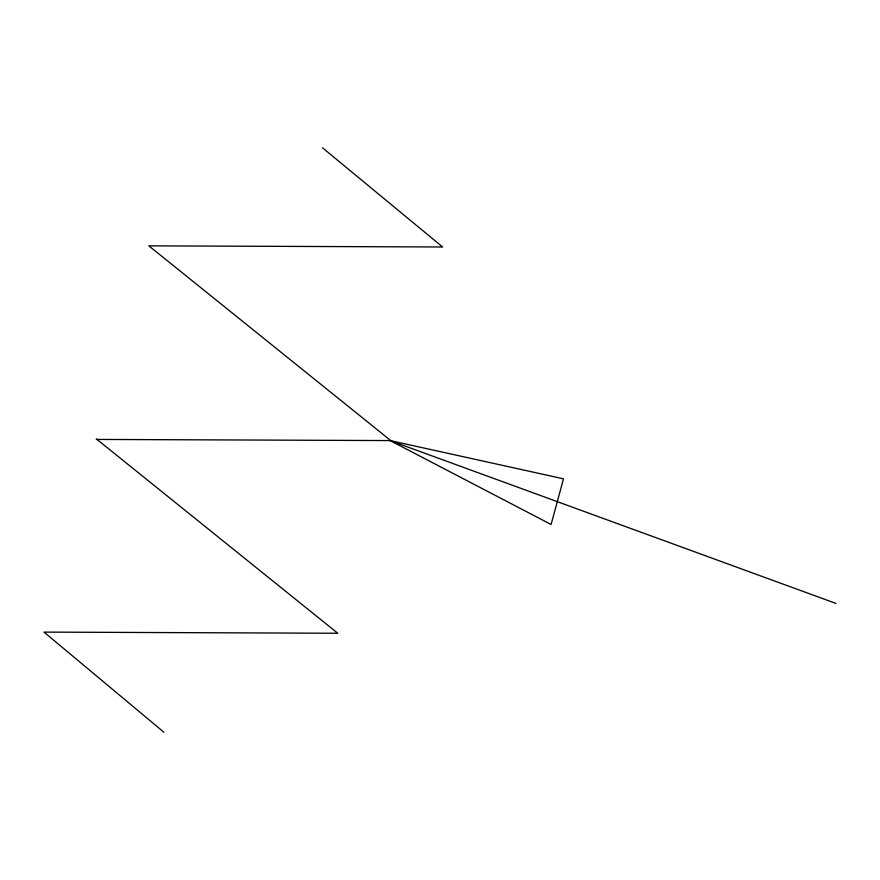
<?xml version="1.0" encoding="UTF-8"?>
<svg xmlns="http://www.w3.org/2000/svg" width="880" height="880" viewBox="0 0 880 880"><rect width="100%" height="100%" fill="white"/><g stroke="black" fill="none" stroke-linecap="round" stroke-linejoin="round"><path stroke-width="1.32" d="M96.305 439.428L390.071 440.572L563.497 478.819L551.1 524.48L390.071 440.572L836 603.438M390.192 440.132L148.852 245.85L442.618 246.994L322.509 147.796M96.426 438.977L337.766 633.259L44 632.104L163.867 732.204"/></g></svg>
